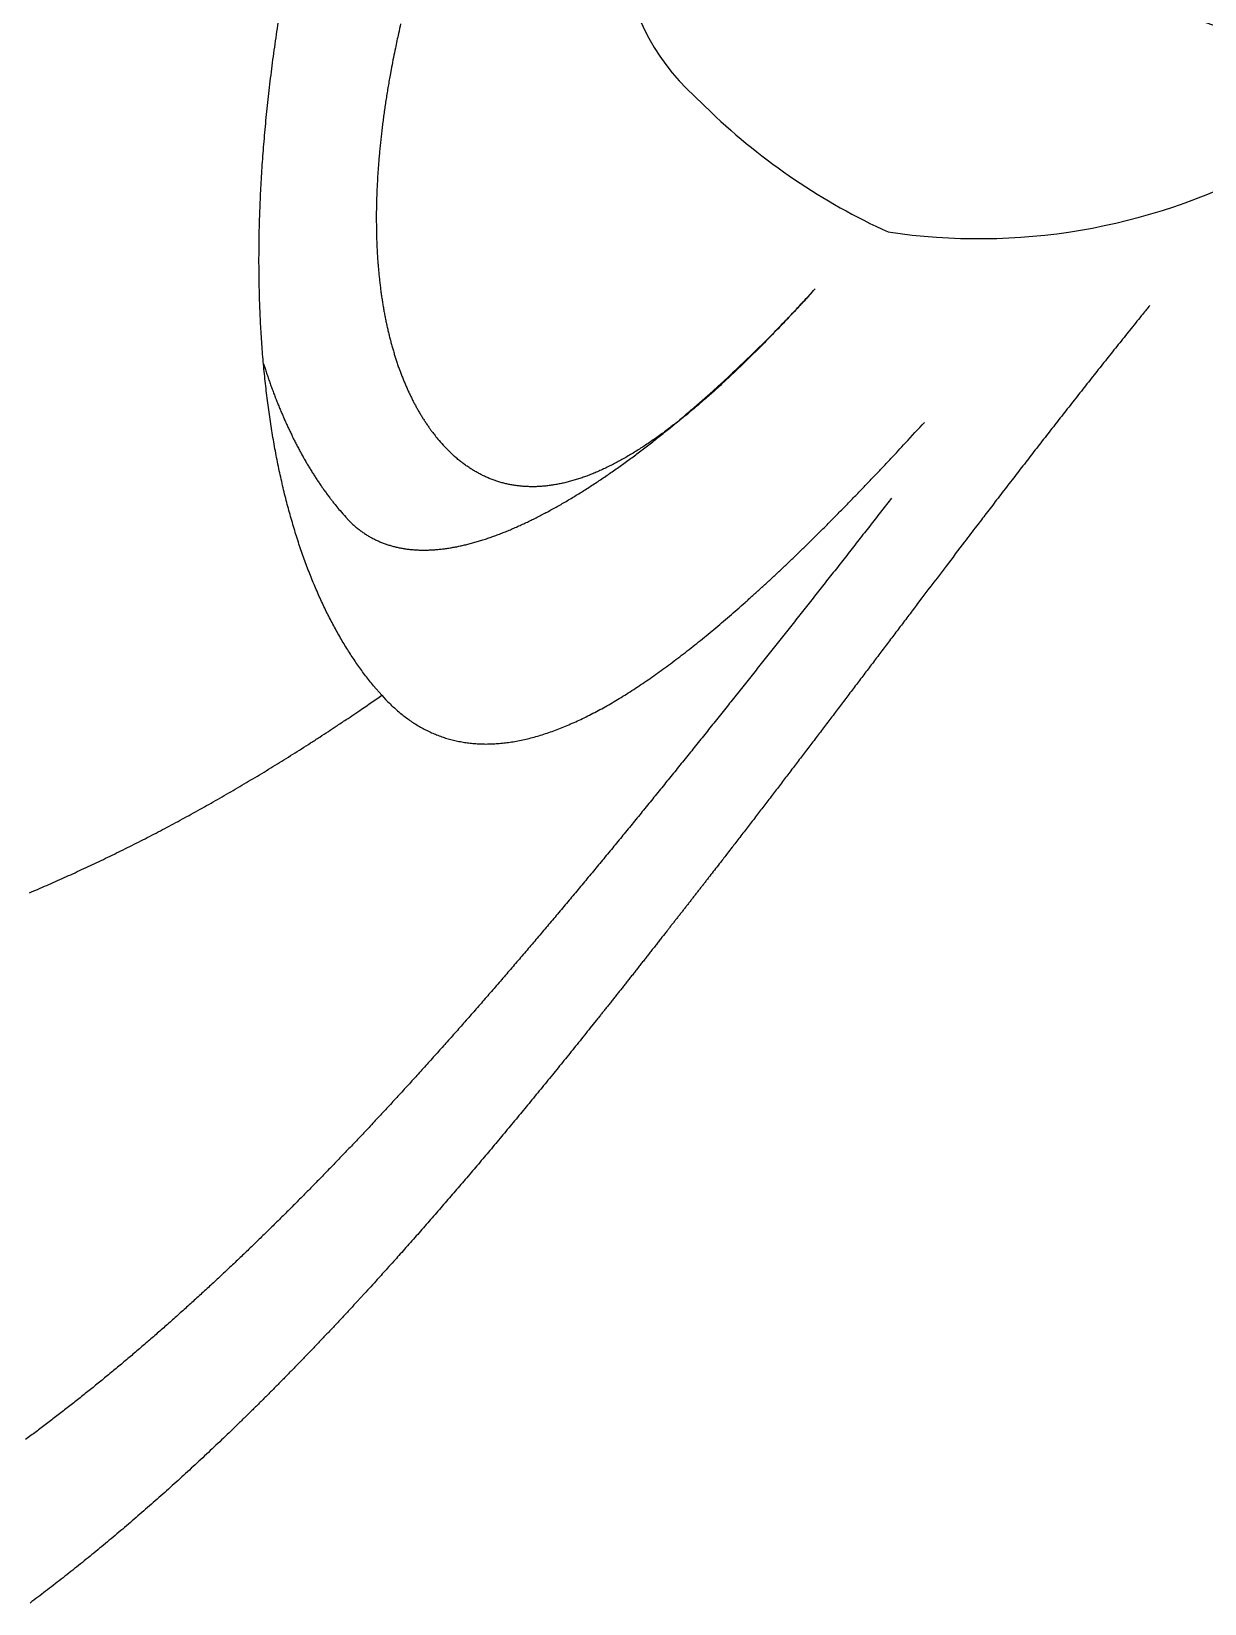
# Model space of a CAD drawing. Extents: x 649 to 723, y 631 to 778.
# Drawn here: x 659.183 to 661.677, y 715.949 to 719.291 of the extents above; entities that cross this region are included whole.
import ezdxf

# ---------------------------------------------------------------- set-up
doc = ezdxf.new("R2010")
doc.units = 0
doc.header["$MEASUREMENT"] = 0
doc.layers.add('1', color=4, linetype='Continuous')
doc.layers.add('204', color=7, linetype='Continuous')

# ---------------------------------------------------------------- blocks, each defined once
blk = doc.blocks.new('STANDARD')
at = {"layer": '1', "color": 2}
blk.add_line((0.9838, -2.3), (1.0564, -2.2984), dxfattribs=at)
blk.add_lwpolyline([(0.9838, 2.3, 0.194738), (0.6622, 2.1698, 0.099647), (0.2882, 1.6263, 0.057272), (0.0823, 0.9358, 0.043868), (0, 0, 0.043868), (0.0823, -0.9358, 0.057272), (0.2882, -1.6263, 0.099647), (0.6622, -2.1698, 0.194738), (0.9838, -2.3, 0.194738)], format="xyb", dxfattribs=at)
blk.add_lwpolyline([(1.5358, -1.4446, 0.188918), (1.7526, -1.3645, 0.101146), (2.0048, -1.0271, 0.059435), (2.1497, -0.5916, 0.045845), (2.2156, -0.0012, 0.045845), (2.1728, 0.5914, 0.059435), (2.0448, 1.0322, 0.101146), (1.806, 1.3791, 0.188918), (1.5924, 1.4676, 0.188918), (1.3756, 1.3875, 0.101146), (1.1234, 1.0501, 0.059435), (0.9784, 0.6147, 0.045845), (0.9126, 0.0242, 0.045845), (0.9554, -0.5684, 0.059435), (1.0834, -1.0092, 0.101146), (1.3222, -1.3561, 0.188918)], format="xyb", close=True, dxfattribs=at)
for centre, radius, start, end in [((0.7289, -1.1667), 1.3009, 306.4998, 342.6906), ((1.0257, -0.9378), 1.361, 271.2926, 290.5173)]:
    blk.add_arc(centre, radius, start, end, dxfattribs=at)
blk = doc.blocks.new('2010PRODIGY')
at = {"layer": '204', "color": 3, "linetype": 'Continuous'}
for points in [[(10.9151, 70.4193), (10.8976, 70.4396, -0.010325), (10.8806, 70.461, -0.009953), (10.8642, 70.4835, -0.009561), (10.8483, 70.507, -0.009208), (10.833, 70.5316, -0.008847), (10.8182, 70.5573, -0.008511), (10.804, 70.584, -0.008172), (10.7903, 70.6117, -0.007868), (10.7773, 70.6405, -0.00756), (10.7648, 70.6702, -0.007284), (10.753, 70.701, -0.007005), (10.7417, 70.7328, -0.006758), (10.7311, 70.7656, -0.006509), (10.7212, 70.7993, -0.006289), (10.7118, 70.8339, -0.006067), (10.7032, 70.8696, -0.005872), (10.6952, 70.9061, -0.005674), (10.6879, 70.9436, -0.005503), (10.6812, 70.982, -0.005327), (10.6753, 71.0213, -0.005175), (10.6701, 71.0615, -0.005019), (10.6655, 71.1026, -0.004886), (10.6617, 71.1446, -0.004747), (10.6587, 71.1874, -0.004629), (10.6564, 71.231, -0.004506), (10.6548, 71.2755, -0.004402), (10.654, 71.3209, -0.004292), (10.654, 71.367, -0.0042), (10.6547, 71.414, -0.004102), (10.6563, 71.4617, -0.00402), (10.6586, 71.5102, -0.003932), (10.6618, 71.5595, -0.003861), (10.6658, 71.6096, -0.003782), (10.6706, 71.6604, -0.003718), (10.6763, 71.712, -0.003647), (10.6828, 71.7643, -0.00359), (10.6902, 71.8173, -0.003526), (10.6984, 71.871, -0.003476)], [(10.9551, 71.847, 0.002586), (10.9506, 71.8266, 0.004558), (10.944, 71.7956, 0.002278), (10.9358, 71.755, 0.00122)], [(10.9358, 71.755), (10.9333, 71.7413, 0.001575), (10.9309, 71.7277, 0.001598), (10.9286, 71.7142, 0.001617), (10.9263, 71.7007, 0.001631), (10.9242, 71.6874, 0.001648), (10.9222, 71.6741, 0.001666), (10.9203, 71.6608, 0.001685), (10.9185, 71.6477, 0.001702), (10.9168, 71.6346, 0.001722), (10.9152, 71.6216, 0.001741), (10.9137, 71.6087, 0.001762), (10.9123, 71.5959, 0.001782), (10.911, 71.5831, 0.001804), (10.9098, 71.5704, 0.001824), (10.9087, 71.5578, 0.001848), (10.9077, 71.5453, 0.00187), (10.9068, 71.5329, 0.001894), (10.906, 71.5206, 0.001917), (10.9054, 71.5083, 0.001943), (10.9048, 71.4961, 0.001968), (10.9043, 71.484, 0.001995), (10.9039, 71.472, 0.002021), (10.9036, 71.4601, 0.00205), (10.9034, 71.4483, 0.002077), (10.9033, 71.4366, 0.002107), (10.9034, 71.4249, 0.002136), (10.9035, 71.4134, 0.002168), (10.9037, 71.4019, 0.002199), (10.904, 71.3905, 0.002232), (10.9044, 71.3792, 0.002264), (10.9049, 71.368, 0.002299), (10.9055, 71.357, 0.002333), (10.9062, 71.346, 0.002369), (10.9071, 71.335, 0.002405), (10.908, 71.3242, 0.002444), (10.909, 71.3135, 0.002481), (10.9101, 71.3029, 0.002522), (10.9113, 71.2924, 0.002561), (10.9126, 71.282, 0.002603), (10.914, 71.2717, 0.002645), (10.9155, 71.2614, 0.002686), (10.9171, 71.2513, 0.002721), (10.9188, 71.2413, 0.002761), (10.9206, 71.2314, 0.002799), (10.9225, 71.2216, 0.002841), (10.9244, 71.2119, 0.002881), (10.9265, 71.2023, 0.002925), (10.9287, 71.1928, 0.002968), (10.931, 71.1834, 0.003014), (10.9333, 71.1742, 0.003059), (10.9358, 71.165, 0.003109), (10.9383, 71.1559, 0.003156), (10.941, 71.147, 0.003208), (10.9437, 71.1382, 0.003259), (10.9465, 71.1295, 0.003313), (10.9494, 71.1209, 0.003366), (10.9524, 71.1124, 0.003424), (10.9555, 71.104, 0.003479), (10.9587, 71.0958, 0.00354), (10.962, 71.0876, 0.003599), (10.9654, 71.0796, 0.003661), (10.9688, 71.0717, 0.003721), (10.9723, 71.064, 0.003789), (10.976, 71.0563, 0.00386), (10.9797, 71.0488, 0.003919), (10.9835, 71.0414, 0.003962), (10.9874, 71.0341, 0.004067), (10.9913, 71.0269, 0.004221), (10.9954, 71.0199, 0.004175), (10.9995, 71.013, 0.003961), (11.0037, 71.0063, 0.004446), (11.0081, 70.9996, 0.005401), (11.0126, 70.9929, 0.004176), (11.0169, 70.9867, 0.001443), (11.0209, 70.9812, 0.006004), (11.0261, 70.9744, 0.010644), (11.0345, 70.9642, 0.005328), (11.0455, 70.9512, 0.002851)], [(10.8385, 70.7979), (10.8444, 70.7915, 0.009654), (10.8506, 70.7855, 0.009966), (10.8568, 70.7797, 0.010155), (10.8633, 70.7743, 0.01018), (10.8699, 70.7693, 0.01023), (10.8766, 70.7645, 0.010256), (10.8835, 70.76, 0.010264), (10.8906, 70.7559, 0.010213), (10.8978, 70.752, 0.010153), (10.9051, 70.7484, 0.010049), (10.9126, 70.7452, 0.009933), (10.9202, 70.7422, 0.009778), (10.9279, 70.7395, 0.009613), (10.9358, 70.7371, 0.009418), (10.9438, 70.735, 0.009215), (10.9519, 70.7332, 0.008991), (10.9602, 70.7317, 0.008763), (10.9685, 70.7304, 0.008521), (10.977, 70.7294, 0.008278), (10.9855, 70.7287, 0.008028), (10.9942, 70.7283, 0.00778), (11.003, 70.7281, 0.007529), (11.0119, 70.7282, 0.007286), (11.0209, 70.7285, 0.007045), (11.0299, 70.7291, 0.006802), (11.0391, 70.73, 0.006552), (11.0484, 70.7311, 0.006303), (11.0577, 70.7324, 0.006045), (11.0671, 70.734, 0.005803), (11.0766, 70.7358, 0.005566), (11.0862, 70.7379, 0.005341), (11.0958, 70.7402, 0.00512), (11.1056, 70.7427, 0.004913), (11.1154, 70.7454, 0.004709), (11.1252, 70.7484, 0.004519), (11.1352, 70.7515, 0.004333), (11.1452, 70.7549, 0.004159), (11.1552, 70.7585, 0.003987), (11.1653, 70.7623, 0.003838), (11.1755, 70.7662, 0.003703), (11.1858, 70.7704, 0.003577), (11.196, 70.7748, 0.003455), (11.2064, 70.7794, 0.00334), (11.2168, 70.7841, 0.003228), (11.2272, 70.789, 0.003123), (11.2377, 70.7941, 0.003021), (11.2482, 70.7994, 0.002925), (11.2588, 70.8049, 0.002831), (11.2694, 70.8105, 0.002743), (11.2801, 70.8164, 0.002657), (11.2908, 70.8223, 0.002582), (11.3015, 70.8285, 0.002513), (11.3123, 70.8348, 0.002448), (11.3231, 70.8412, 0.002384), (11.3339, 70.8479, 0.002323), (11.3448, 70.8547, 0.002264), (11.3557, 70.8616, 0.002208), (11.3666, 70.8687, 0.002153), (11.3775, 70.876, 0.002101), (11.3885, 70.8833, 0.00205), (11.3995, 70.8909, 0.002002), (11.4105, 70.8986, 0.001955), (11.4216, 70.9064, 0.00191), (11.4327, 70.9144, 0.001867), (11.4438, 70.9225, 0.001825), (11.4549, 70.9308, 0.001784), (11.466, 70.9392, 0.001746), (11.4771, 70.9477, 0.001708), (11.4883, 70.9564, 0.001672), (11.4995, 70.9652, 0.001637), (11.5107, 70.9741, 0.001604), (11.5219, 70.9831, 0.001571), (11.5331, 70.9923, 0.00154), (11.5443, 71.0016, 0.00151), (11.5555, 71.011, 0.001481), (11.5668, 71.0206, 0.001453), (11.578, 71.0302, 0.001432), (11.5893, 71.04, 0.001417), (11.6005, 71.0499, 0.001402), (11.6118, 71.0599, 0.001389), (11.6231, 71.07, 0.001375), (11.6343, 71.0803, 0.001362), (11.6456, 71.0906, 0.00135), (11.6569, 71.1011, 0.00134), (11.6681, 71.1117, 0.001325), (11.6794, 71.1224, 0.001306), (11.6906, 71.1332, 0.001306), (11.7019, 71.1441, 0.001322), (11.7132, 71.1551, 0.001274), (11.7244, 71.1662, 0.00118), (11.7356, 71.1774, 0.001294), (11.7469, 71.1888, 0.001531), (11.7585, 71.2007, 0.00115), (11.7694, 71.2118, 0.000389), (11.7792, 71.222, 0.001613), (11.7918, 71.2353, 0.002741), (11.8111, 71.256, 0.001322), (11.8365, 71.2834, 0.000695)], [(11.8365, 71.2834), (11.8247, 71.2705, -0.000879), (11.8129, 71.2577, -0.000873), (11.8012, 71.245, -0.000902), (11.7895, 71.2325, -0.000969), (11.7778, 71.2201, -0.001025), (11.7662, 71.2079, -0.001077), (11.7546, 71.1958, -0.00113), (11.7431, 71.1838, -0.00119), (11.7315, 71.172, -0.001248), (11.72, 71.1603, -0.001312), (11.7086, 71.1488, -0.001374), (11.6971, 71.1375, -0.001443), (11.6857, 71.1263, -0.00151), (11.6744, 71.1153, -0.001583), (11.663, 71.1045, -0.001656), (11.6518, 71.0939, -0.001735), (11.6405, 71.0834, -0.001813), (11.6293, 71.0732, -0.001899), (11.6181, 71.0631, -0.001984), (11.607, 71.0532, -0.002077), (11.5958, 71.0435, -0.00217), (11.5848, 71.0341, -0.002271), (11.5737, 71.0248, -0.002372), (11.5627, 71.0157, -0.002482), (11.5518, 71.0069, -0.002592), (11.5408, 70.9983, -0.002712), (11.5299, 70.9899, -0.002832), (11.5191, 70.9817, -0.002962), (11.5083, 70.9738, -0.003095), (11.4975, 70.9661, -0.003236), (11.4867, 70.9586, -0.003381), (11.476, 70.9514, -0.003536), (11.4654, 70.9445, -0.003693), (11.4548, 70.9378, -0.003862), (11.4442, 70.9313, -0.004034), (11.4336, 70.9251, -0.004217), (11.4231, 70.9192, -0.004403), (11.4127, 70.9135, -0.0046), (11.4022, 70.9082, -0.004803), (11.3919, 70.9031, -0.005026), (11.3815, 70.8983, -0.00524), (11.3712, 70.8937, -0.00547), (11.3611, 70.8895, -0.005702), (11.351, 70.8856, -0.005894), (11.3409, 70.882, -0.006104), (11.331, 70.8787, -0.006323), (11.3211, 70.8758, -0.006551), (11.3113, 70.8731, -0.006769), (11.3016, 70.8707, -0.006997), (11.292, 70.8687, -0.007219), (11.2825, 70.8669, -0.007446), (11.273, 70.8655, -0.007663), (11.2637, 70.8643, -0.007881), (11.2544, 70.8635, -0.008086), (11.2452, 70.863, -0.008287), (11.2361, 70.8628, -0.008472), (11.227, 70.863, -0.008648), (11.2181, 70.8634, -0.008804), (11.2092, 70.8642, -0.008944), (11.2004, 70.8652, -0.009061), (11.1917, 70.8666, -0.009161), (11.1831, 70.8683, -0.009236), (11.1746, 70.8703, -0.009277), (11.1662, 70.8726, -0.009304), (11.1578, 70.8753, -0.009282), (11.1496, 70.8782, -0.00919), (11.1415, 70.8815, -0.009216), (11.1334, 70.885, -0.009327), (11.1255, 70.8889, -0.008974), (11.1177, 70.8931, -0.008287), (11.11, 70.8975, -0.009013), (11.1024, 70.9023, -0.010542), (11.0947, 70.9076, -0.00785), (11.0875, 70.9128, -0.002688), (11.081, 70.9176, -0.010789), (11.073, 70.9244, -0.017779), (11.061, 70.9358, -0.008342), (11.0455, 70.9512, -0.004333)], [(12.5479, 71.2481, 0.00035), (12.5331, 71.2298, 0.000574), (12.5085, 71.1993, 0.000566), (12.4841, 71.1688, 0.000556), (12.4597, 71.1384, 0.000546), (12.4356, 71.108, 0.000532), (12.4115, 71.0776, 0.000515), (12.3876, 71.0472, 0.00049), (12.3637, 71.0169, 0.000473), (12.34, 70.9866, 0.000457), (12.3164, 70.9563, 0.000429), (12.2929, 70.9261, 0.000387), (12.2698, 70.8962, 0.000396), (12.2463, 70.8658, 0.000425), (12.2224, 70.8348, 0.000323), (12.2001, 70.8057, 0.000151), (12.1799, 70.7793, 0.000382), (12.1542, 70.7457, 0.00056), (12.1149, 70.694, 0.00027), (12.0635, 70.6264, 0.000149)], [(10.6635, 71.1244), (10.6667, 71.1143, 0.002047), (10.67, 71.1043, 0.002076), (10.6734, 71.0944, 0.002103), (10.6768, 71.0845, 0.002126), (10.6803, 71.0748, 0.002152), (10.6839, 71.0652, 0.002177), (10.6875, 71.0556, 0.002205), (10.6912, 71.0462, 0.002231), (10.6949, 71.0369, 0.002259), (10.6987, 71.0276, 0.002286), (10.7026, 71.0185, 0.002315), (10.7065, 71.0094, 0.002343), (10.7104, 71.0005, 0.002373), (10.7145, 70.9917, 0.002402), (10.7185, 70.9829, 0.002433), (10.7227, 70.9743, 0.002463), (10.7269, 70.9657, 0.002496), (10.7311, 70.9573, 0.002526), (10.7354, 70.9489, 0.00256), (10.7398, 70.9407, 0.002592), (10.7442, 70.9326, 0.002626), (10.7487, 70.9245, 0.002657), (10.7533, 70.9166, 0.002694), (10.7578, 70.9088, 0.002733), (10.7625, 70.9011, 0.002762), (10.7672, 70.8934, 0.00278), (10.7719, 70.8859, 0.002841), (10.7767, 70.8785, 0.002935), (10.7816, 70.8712, 0.00289), (10.7865, 70.864, 0.002731), (10.7914, 70.857, 0.003052), (10.7965, 70.8499, 0.003688), (10.8017, 70.8428, 0.002842), (10.8067, 70.8363, 0.000984), (10.8112, 70.8304, 0.004065), (10.8171, 70.823, 0.007169), (10.8263, 70.812, 0.00358), (10.8385, 70.7979, 0.001915)], [(10.9151, 70.4193), (10.9238, 70.4099, 0.008161), (10.9327, 70.4009, 0.008381), (10.9418, 70.3924, 0.008653), (10.9511, 70.3843, 0.008967), (10.9605, 70.3766, 0.009259), (10.9701, 70.3694, 0.009522), (10.9799, 70.3626, 0.009771), (10.9899, 70.3562, 0.010003), (11.0001, 70.3503, 0.010205), (11.0104, 70.3449, 0.01038), (11.0209, 70.3399, 0.010518), (11.0316, 70.3354, 0.010625), (11.0425, 70.3313, 0.010686), (11.0535, 70.3277, 0.010717), (11.0648, 70.3246, 0.010696), (11.0762, 70.322, 0.010648), (11.0879, 70.3198, 0.010547), (11.0997, 70.3181, 0.010424), (11.1117, 70.3168, 0.010251), (11.1239, 70.3161, 0.010065), (11.1363, 70.3158, 0.009832), (11.1489, 70.3161, 0.009594), (11.1617, 70.3168, 0.009324), (11.1746, 70.318, 0.009056), (11.1878, 70.3197, 0.00875), (11.2012, 70.3219, 0.008477), (11.2148, 70.3246, 0.008145), (11.2285, 70.3278, 0.007815), (11.2423, 70.3315, 0.007497), (11.2562, 70.3356, 0.007136), (11.2702, 70.3402, 0.006794), (11.2843, 70.3453, 0.006477), (11.2986, 70.3508, 0.00617), (11.3129, 70.3568, 0.005868), (11.3274, 70.3632, 0.005582), (11.3419, 70.37, 0.005308), (11.3566, 70.3773, 0.005048), (11.3714, 70.3849, 0.004798), (11.3863, 70.393, 0.004564), (11.4013, 70.4015, 0.004338), (11.4163, 70.4104, 0.004126), (11.4315, 70.4197, 0.003923), (11.4468, 70.4294, 0.003733), (11.4622, 70.4395, 0.00355), (11.4777, 70.4499, 0.003379), (11.4933, 70.4607, 0.003214), (11.509, 70.4719, 0.003061), (11.5247, 70.4834, 0.002912), (11.5406, 70.4953, 0.002775), (11.5565, 70.5075, 0.002641), (11.5726, 70.52, 0.002517), (11.5887, 70.5329, 0.002396), (11.605, 70.5461, 0.002284), (11.6213, 70.5596, 0.002174), (11.6377, 70.5735, 0.002073), (11.6542, 70.5876, 0.001975), (11.6708, 70.602, 0.001882), (11.6874, 70.6167, 0.001788), (11.7042, 70.6317, 0.001708), (11.721, 70.647, 0.001636), (11.7378, 70.6625, 0.001574), (11.7548, 70.6783, 0.001513), (11.7717, 70.6943, 0.001458), (11.7888, 70.7105, 0.001403), (11.8059, 70.727, 0.001347), (11.823, 70.7437, 0.001288), (11.8402, 70.7607, 0.001248), (11.8575, 70.7778, 0.001219), (11.8749, 70.7953, 0.001144), (11.8922, 70.8128, 0.001034), (11.9095, 70.8305, 0.001086), (11.9271, 70.8487, 0.001218), (11.9452, 70.8675, 0.000907), (11.9622, 70.8853, 0.000353), (11.9777, 70.9015, 0.001174), (11.9976, 70.9227, 0.001857), (12.0284, 70.9559, 0.000881), (12.0689, 70.9997, 0.000468)], [(11.4926, 70.9597), (11.4945, 70.9613, 0.000083), (11.4965, 70.9628, 0.000082), (11.4984, 70.9643, 0.000084), (11.5004, 70.9659, 0.000087), (11.5023, 70.9674, 0.000089), (11.5042, 70.9689, 0.000091), (11.5061, 70.9704, 0.000094), (11.508, 70.9719, 0.000096), (11.51, 70.9734, 0.000098), (11.5119, 70.9749, 0.000101), (11.5138, 70.9764, 0.000103), (11.5156, 70.9779, 0.000106), (11.5175, 70.9794, 0.000108), (11.5194, 70.9809, 0.000111), (11.5213, 70.9824, 0.000114), (11.5231, 70.9839, 0.000117), (11.525, 70.9853, 0.000119), (11.5268, 70.9868, 0.000122), (11.5287, 70.9883, 0.000125), (11.5305, 70.9898, 0.000128), (11.5323, 70.9912, 0.000131), (11.5342, 70.9927, 0.000133), (11.536, 70.9941, 0.000137), (11.5378, 70.9956, 0.00014), (11.5396, 70.997, 0.000143), (11.5414, 70.9985, 0.000145), (11.5432, 70.9999, 0.000149), (11.5449, 71.0013, 0.000156), (11.5467, 71.0027, 0.000155), (11.5485, 71.0042, 0.000147), (11.5502, 71.0056, 0.000167), (11.552, 71.007, 0.000205), (11.5537, 71.0084, 0.000157), (11.5554, 71.0098, 0.000051), (11.5569, 71.011, 0.000231), (11.5588, 71.0126, 0.000415), (11.5618, 71.015, 0.000207), (11.5656, 71.0181, 0.00011)], [(11.9988, 70.8384), (11.9757, 70.8088, -0.000162), (11.9526, 70.7793, -0.000162), (11.9296, 70.7499, -0.000164), (11.9066, 70.7206, -0.000168), (11.8837, 70.6914, -0.000172), (11.8609, 70.6624, -0.000175), (11.838, 70.6334, -0.000178), (11.8153, 70.6046, -0.000181), (11.7926, 70.5759, -0.000185), (11.7699, 70.5472, -0.000188), (11.7474, 70.5187, -0.000191), (11.7248, 70.4903, -0.000194), (11.7023, 70.4621, -0.000198), (11.6799, 70.4339, -0.000204), (11.6575, 70.4058, -0.000215), (11.6351, 70.3779, -0.000235), (11.6128, 70.35, -0.000252), (11.5906, 70.3223, -0.00027), (11.5684, 70.2947, -0.000287), (11.5462, 70.2672, -0.000306), (11.5241, 70.2399, -0.000324), (11.502, 70.2127, -0.000343), (11.48, 70.1856, -0.000361), (11.458, 70.1586, -0.000381), (11.4361, 70.1318, -0.0004), (11.4142, 70.1051, -0.00042), (11.3923, 70.0785, -0.000439), (11.3704, 70.0521, -0.00046), (11.3486, 70.0258, -0.000479), (11.3269, 69.9997, -0.000498), (11.3051, 69.9737, -0.000516), (11.2834, 69.9479, -0.000535), (11.2617, 69.9222, -0.000553), (11.2401, 69.8967, -0.000573), (11.2184, 69.8713, -0.000592), (11.1968, 69.8461, -0.000612), (11.1752, 69.821, -0.000631), (11.1537, 69.796, -0.000652), (11.1321, 69.7713, -0.000671), (11.1106, 69.7467, -0.000692), (11.0891, 69.7222, -0.000712), (11.0676, 69.6979, -0.000734), (11.0461, 69.6738, -0.000754), (11.0246, 69.6498, -0.000776), (11.0031, 69.626, -0.000797), (10.9817, 69.6023, -0.000819), (10.9602, 69.5788, -0.00084), (10.9387, 69.5555, -0.000863), (10.9173, 69.5323, -0.000885), (10.8959, 69.5093, -0.000908), (10.8744, 69.4865, -0.00093), (10.853, 69.4639, -0.000954), (10.8315, 69.4414, -0.000977), (10.81, 69.4191, -0.001001), (10.7886, 69.397, -0.001024), (10.7671, 69.375, -0.001048), (10.7456, 69.3532, -0.001072), (10.7241, 69.3316, -0.001097), (10.7026, 69.3102, -0.001121), (10.6811, 69.289, -0.001146), (10.6595, 69.2679, -0.00117), (10.638, 69.247, -0.001194), (10.6164, 69.2263, -0.001217), (10.5948, 69.2058, -0.001241), (10.5732, 69.1855, -0.001265), (10.5516, 69.1653, -0.00129), (10.5299, 69.1454, -0.001314), (10.5082, 69.1257, -0.00134), (10.4865, 69.1061, -0.001364), (10.4648, 69.0867, -0.001391), (10.4431, 69.0676, -0.001416), (10.4213, 69.0486, -0.001443), (10.3995, 69.0299, -0.001469), (10.3777, 69.0113, -0.001496), (10.3558, 68.9929, -0.001522), (10.3339, 68.9748, -0.00155), (10.312, 68.9568, -0.001577), (10.2901, 68.9391, -0.001604), (10.2681, 68.9216, -0.00163), (10.2461, 68.9043, -0.001656), (10.2241, 68.8871, -0.001681), (10.202, 68.8702, -0.001708), (10.1798, 68.8536, -0.001733), (10.1577, 68.8371, -0.001759)], [(12.0635, 70.6264), (12.0543, 70.6142, 0.000007), (12.0451, 70.602, 0.000008), (12.0359, 70.5898, 0.000007), (12.0267, 70.5777, 0.000002), (12.0175, 70.5656, -0.000001), (12.0084, 70.5534, -0.000003), (11.9992, 70.5414, -0.000006), (11.9901, 70.5293, -0.000009), (11.9809, 70.5172, -0.000012), (11.9718, 70.5052, -0.000015), (11.9627, 70.4931, -0.000018), (11.9536, 70.4811, -0.000021), (11.9445, 70.4691, -0.000024), (11.9355, 70.4571, -0.000027), (11.9264, 70.4452, -0.00003), (11.9173, 70.4332, -0.000033), (11.9083, 70.4213, -0.000036), (11.8993, 70.4094, -0.000039), (11.8902, 70.3975, -0.000042), (11.8812, 70.3856, -0.000045), (11.8722, 70.3738, -0.000048), (11.8632, 70.3619, -0.000051), (11.8543, 70.3501, -0.000054), (11.8453, 70.3383, -0.000057), (11.8363, 70.3265, -0.00006), (11.8274, 70.3148, -0.000064), (11.8184, 70.303, -0.000067), (11.8095, 70.2913, -0.00007), (11.8006, 70.2796, -0.000073), (11.7917, 70.2679, -0.000076), (11.7827, 70.2562, -0.000079), (11.7738, 70.2445, -0.000083), (11.765, 70.2329, -0.000086), (11.7561, 70.2213, -0.000089), (11.7472, 70.2097, -0.000092), (11.7383, 70.1981, -0.000095), (11.7295, 70.1866, -0.0001), (11.7206, 70.175, -0.000107), (11.7118, 70.1635, -0.000107), (11.7029, 70.152, -0.000103), (11.6942, 70.1406, -0.00012), (11.6853, 70.1291, -0.000153), (11.6762, 70.1173, -0.000116), (11.6677, 70.1063, -0.000033), (11.66, 70.0963, -0.000178), (11.6501, 70.0835, -0.000327), (11.6349, 70.0639, -0.000162), (11.615, 70.0382, -0.000085)], [(10.1656, 69.9995, 0.001414), (10.1841, 70.0073, 0.001412), (10.2026, 70.0153, 0.001411), (10.2211, 70.0235, 0.001409), (10.2397, 70.0317, 0.001408), (10.2582, 70.0401, 0.001405), (10.2768, 70.0487, 0.001404), (10.2954, 70.0573, 0.001401), (10.3139, 70.0661, 0.0014), (10.3325, 70.075, 0.001397), (10.3511, 70.0841, 0.001395), (10.3698, 70.0933, 0.001392), (10.3884, 70.1026, 0.001391), (10.407, 70.1121, 0.001387), (10.4257, 70.1217, 0.001383), (10.4444, 70.1315, 0.001374), (10.463, 70.1414, 0.001361), (10.4817, 70.1514, 0.001349), (10.5004, 70.1615, 0.001337), (10.5192, 70.1718, 0.001326), (10.5379, 70.1823, 0.001314), (10.5566, 70.1928, 0.001302), (10.5754, 70.2035, 0.00129), (10.5942, 70.2144, 0.001279), (10.6129, 70.2254, 0.00127), (10.6317, 70.2365, 0.001255), (10.6505, 70.2477, 0.001236), (10.6693, 70.2591, 0.001236), (10.6882, 70.2706, 0.001252), (10.707, 70.2823, 0.001207), (10.7259, 70.294, 0.001119), (10.7446, 70.3059, 0.001225), (10.7636, 70.318, 0.001447), (10.7831, 70.3306, 0.001089), (10.8014, 70.3425, 0.000373), (10.8179, 70.3534, 0.001521), (10.8392, 70.3676, 0.002578), (10.8721, 70.3899, 0.001244), (10.9151, 70.4193, 0.000656)], [(11.615, 70.0382), (11.6125, 70.035, -0.000046), (11.61, 70.0319, -0.000046), (11.6076, 70.0287, -0.000046), (11.6051, 70.0255, -0.000044), (11.6026, 70.0223, -0.000043), (11.6002, 70.0192, -0.000042), (11.5977, 70.016, -0.000041), (11.5952, 70.0128, -0.00004), (11.5928, 70.0097, -0.000039), (11.5903, 70.0065, -0.000037), (11.5878, 70.0033, -0.000036), (11.5854, 70.0002, -0.000035), (11.5829, 69.997, -0.000034), (11.5804, 69.9938, -0.000033), (11.578, 69.9907, -0.000032), (11.5755, 69.9875, -0.000031), (11.5731, 69.9844, -0.00003), (11.5706, 69.9812, -0.000028), (11.5681, 69.9781, -0.000027), (11.5657, 69.9749, -0.000026), (11.5632, 69.9718, -0.000025), (11.5608, 69.9686, -0.000024), (11.5583, 69.9655, -0.000023), (11.5559, 69.9623, -0.000022), (11.5534, 69.9592, -0.000021), (11.5509, 69.9561, -0.000019), (11.5485, 69.9529, -0.000018), (11.546, 69.9498, -0.000017), (11.5436, 69.9466, -0.000016), (11.5411, 69.9435, -0.000014), (11.5387, 69.9404, -0.000014), (11.5362, 69.9373, -0.000014), (11.5337, 69.934, -0.000011), (11.5313, 69.931, -0.000006), (11.5292, 69.9283, -0.000011), (11.5265, 69.9248, -0.000015), (11.5222, 69.9193, -0.000007), (11.5167, 69.9123, -0.000004)], [(11.5167, 69.9123), (11.5137, 69.9085, -0.000012), (11.5108, 69.9048, -0.000012), (11.5079, 69.901, -0.000012), (11.5049, 69.8973, -0.000014), (11.502, 69.8935, -0.000015), (11.499, 69.8898, -0.000017), (11.4961, 69.886, -0.000018), (11.4932, 69.8823, -0.000019), (11.4902, 69.8786, -0.00002), (11.4873, 69.8748, -0.000022), (11.4844, 69.8711, -0.000023), (11.4814, 69.8674, -0.000024), (11.4785, 69.8637, -0.000025), (11.4756, 69.8599, -0.000027), (11.4726, 69.8562, -0.000028), (11.4697, 69.8525, -0.000029), (11.4668, 69.8488, -0.000031), (11.4639, 69.8451, -0.000032), (11.4609, 69.8414, -0.000033), (11.458, 69.8376, -0.000035), (11.4551, 69.8339, -0.000036), (11.4522, 69.8302, -0.000037), (11.4493, 69.8265, -0.000038), (11.4463, 69.8228, -0.00004), (11.4434, 69.8191, -0.000041), (11.4405, 69.8154, -0.000042), (11.4376, 69.8117, -0.000044), (11.4347, 69.8081, -0.000045), (11.4318, 69.8044, -0.000046), (11.4288, 69.8007, -0.000048), (11.4259, 69.797, -0.000049), (11.423, 69.7933, -0.00005), (11.4201, 69.7896, -0.000052), (11.4172, 69.786, -0.000053), (11.4143, 69.7823, -0.000054), (11.4114, 69.7786, -0.000054), (11.4085, 69.775, -0.000057), (11.4056, 69.7713, -0.000064), (11.4026, 69.7676, -0.000058), (11.3997, 69.764, -0.000038), (11.3969, 69.7603, -0.000068), (11.3939, 69.7567, -0.000148), (11.3909, 69.7529, -0.000045), (11.3881, 69.7494, 0.000278), (11.3856, 69.7462, -0.000189), (11.3823, 69.7421, -0.001067), (11.3773, 69.7358, -0.000568), (11.3706, 69.7276, -0.000262)], [(11.3706, 69.7276), (11.3582, 69.712, -0.000307), (11.3458, 69.6965, -0.000306), (11.3334, 69.6811, -0.00031), (11.321, 69.6657, -0.000318), (11.3086, 69.6503, -0.000324), (11.2962, 69.635, -0.00033), (11.2838, 69.6198, -0.000336), (11.2715, 69.6046, -0.000343), (11.2591, 69.5894, -0.000349), (11.2467, 69.5743, -0.000355), (11.2344, 69.5593, -0.000361), (11.222, 69.5443, -0.000368), (11.2097, 69.5293, -0.000374), (11.1973, 69.5145, -0.000381), (11.185, 69.4996, -0.000387), (11.1727, 69.4848, -0.000394), (11.1604, 69.4701, -0.0004), (11.1481, 69.4554, -0.000407), (11.1357, 69.4408, -0.000414), (11.1234, 69.4263, -0.000421), (11.1111, 69.4117, -0.000427), (11.0988, 69.3973, -0.000434), (11.0865, 69.3829, -0.000441), (11.0742, 69.3685, -0.000449), (11.0619, 69.3542, -0.000455), (11.0496, 69.34, -0.000459), (11.0374, 69.3258, -0.00047), (11.0251, 69.3117, -0.000488), (11.0127, 69.2976, -0.00048), (11.0005, 69.2836, -0.000454), (10.9883, 69.2698, -0.00051), (10.9759, 69.2558, -0.000621), (10.9633, 69.2415, -0.000475), (10.9514, 69.2282, -0.000155), (10.9406, 69.2161, -0.000689), (10.9268, 69.2008, -0.001219), (10.9055, 69.1773, -0.000602), (10.8776, 69.1467, -0.000319)], [(10.8776, 69.1467), (10.8617, 69.1295, -0.000743), (10.8458, 69.1123, -0.000742), (10.8299, 69.0952, -0.000752), (10.814, 69.0782, -0.000773), (10.7981, 69.0614, -0.00079), (10.7821, 69.0446, -0.000806), (10.7662, 69.0279, -0.000822), (10.7503, 69.0114, -0.000839), (10.7343, 68.9949, -0.000855), (10.7184, 68.9786, -0.000871), (10.7024, 68.9623, -0.000885), (10.6864, 68.9462, -0.0009), (10.6705, 68.9301, -0.000914), (10.6545, 68.9142, -0.000929), (10.6385, 68.8984, -0.000944), (10.6224, 68.8827, -0.000959), (10.6064, 68.8671, -0.000974), (10.5904, 68.8516, -0.000989), (10.5743, 68.8362, -0.001004), (10.5582, 68.821, -0.00102), (10.5422, 68.8058, -0.001035), (10.5261, 68.7908, -0.001051), (10.5099, 68.7759, -0.001066), (10.4938, 68.761, -0.001083), (10.4777, 68.7464, -0.001098), (10.4615, 68.7318, -0.001114), (10.4453, 68.7173, -0.00113), (10.4291, 68.7029, -0.001147), (10.4129, 68.6887, -0.001162), (10.3966, 68.6746, -0.001178), (10.3804, 68.6606, -0.001189), (10.3641, 68.6467, -0.001198), (10.3478, 68.633, -0.001207), (10.3315, 68.6193, -0.001217), (10.3151, 68.6058, -0.001226), (10.2988, 68.5924, -0.001236), (10.2824, 68.5791, -0.001246), (10.266, 68.5659, -0.001255), (10.2495, 68.5529, -0.001265), (10.2331, 68.5399, -0.001275), (10.2166, 68.5271, -0.001284), (10.2001, 68.5144, -0.001294), (10.1836, 68.5019, -0.001304), (10.1671, 68.4894, -0.001314)]]:
    blk.add_lwpolyline(points, format="xyb", dxfattribs=at)
at = {"layer": '1', "rotation": 315}
blk.add_blockref('Standard', (12.4935, 74.0315), dxfattribs=at)

msp = doc.modelspace()

# ---------------------------------------------------------------- block references
at = {"layer": '1'}
msp.add_blockref('2010PRODIGY', (649.0128, 647.4604), dxfattribs=at)

doc.saveas('drawing.dxf')
